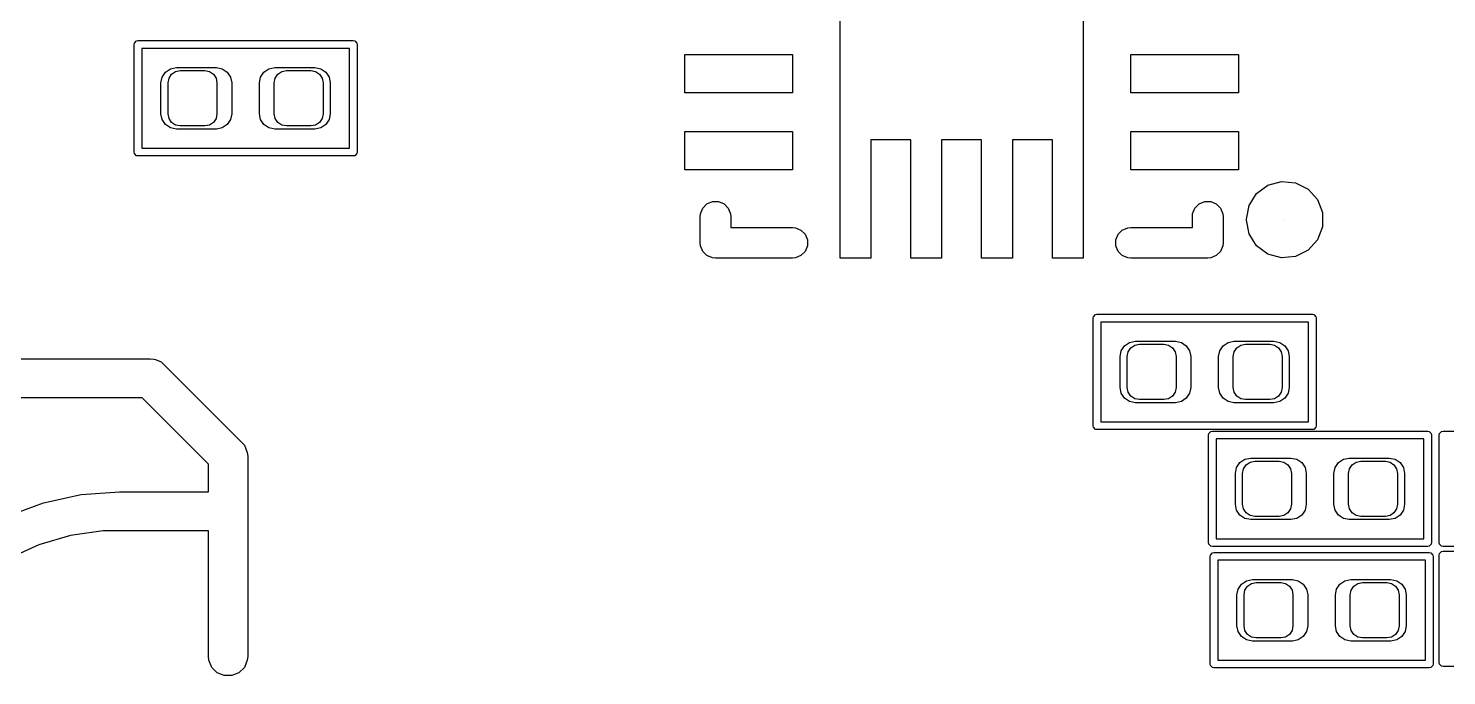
# Model space of a CAD drawing. Extents: x 76 to 193, y -170 to -23.
# Drawn here: x 143.69 to 152.91, y -117.07 to -112.86 of the extents above; entities that cross this region are included whole.
import ezdxf

# ---------------------------------------------------------------- set-up
doc = ezdxf.new("R2010")
doc.units = 0
doc.layers.add('BLACK', color=7, linetype='CONTINUOUS')

msp = doc.modelspace()

# ---------------------------------------------------------------- linework, layer by layer
at = {"layer": 'BLACK', "linetype": 'Continuous'}
for p, q in [((148.9645, -114.35557), (148.9645, -109.95557)), ((148.9645, -114.35557), (148.9645, -109.95557)), ((150.5445, -109.95557), (150.5445, -114.35557)), ((150.5445, -109.95557), (150.5445, -114.35557)), ((144.376403, -112.956003), (144.389933, -112.942473)), ((144.389933, -112.942473), (144.3995, -112.94057)), ((144.3995, -112.94057), (145.7995, -112.94057)), ((145.7995, -112.94057), (145.809067, -112.942473)), ((145.809067, -112.942473), (145.822597, -112.956003)), ((144.3745, -112.96557), (144.376403, -112.956003)), ((144.3745, -113.66557), (144.3745, -112.96557)), ((144.4245, -112.99057), (144.4245, -113.64057)), ((145.7745, -112.99057), (144.4245, -112.99057)), ((145.7745, -113.64057), (145.7745, -112.99057)), ((145.822597, -112.956003), (145.8245, -112.96557)), ((145.8245, -112.96557), (145.8245, -113.66557)), ((147.9545, -113.28057), (147.9545, -113.03057)), ((147.9545, -113.03057), (148.6545, -113.03057)), ((147.9545, -113.28057), (147.9545, -113.03057)), ((147.9545, -113.03057), (148.6545, -113.03057)), ((148.6545, -113.03057), (148.6545, -113.28057)), ((148.6545, -113.03057), (148.6545, -113.28057)), ((150.8545, -113.28057), (150.8545, -113.03057)), ((150.8545, -113.03057), (151.5545, -113.03057)), ((150.8545, -113.28057), (150.8545, -113.03057)), ((150.8545, -113.03057), (151.5545, -113.03057)), ((151.5545, -113.03057), (151.5545, -113.28057)), ((151.5545, -113.03057), (151.5545, -113.28057)), ((144.578789, -113.144859), (144.611232, -113.123182)), ((144.611232, -113.123182), (144.6495, -113.11557)), ((144.6495, -113.11557), (144.9095, -113.11557)), ((144.9095, -113.11557), (144.947768, -113.123182)), ((144.947768, -113.123182), (144.980211, -113.144859)), ((145.218789, -113.144859), (145.251232, -113.123182)), ((145.251232, -113.123182), (145.2895, -113.11557)), ((145.2895, -113.11557), (145.5495, -113.11557)), ((145.5495, -113.11557), (145.587768, -113.123182)), ((145.587768, -113.123182), (145.620211, -113.144859)), ((144.5495, -113.21557), (144.557112, -113.177302)), ((144.5495, -113.41557), (144.5495, -113.21557)), ((144.557112, -113.177302), (144.578789, -113.144859)), ((144.5955, -113.21507), (144.601552, -113.184647)), ((144.5955, -113.41607), (144.5955, -113.21507)), ((144.601552, -113.184647), (144.618785, -113.158855)), ((144.618785, -113.158855), (144.644577, -113.141622)), ((144.644577, -113.141622), (144.675, -113.13557)), ((144.675, -113.13557), (144.834, -113.13557)), ((144.834, -113.13557), (144.864423, -113.141622)), ((144.864423, -113.141622), (144.890215, -113.158855)), ((144.890215, -113.158855), (144.907448, -113.184647)), ((144.907448, -113.184647), (144.9135, -113.21507)), ((144.9135, -113.21507), (144.9135, -113.41607)), ((144.980211, -113.144859), (145.001888, -113.177302)), ((145.001888, -113.177302), (145.0095, -113.21557)), ((145.0095, -113.21557), (145.0095, -113.41557)), ((145.1895, -113.21557), (145.197112, -113.177302)), ((145.1895, -113.41557), (145.1895, -113.21557)), ((145.197112, -113.177302), (145.218789, -113.144859)), ((145.2855, -113.21507), (145.291552, -113.184647)), ((145.2855, -113.41607), (145.2855, -113.21507)), ((145.291552, -113.184647), (145.308785, -113.158855)), ((145.308785, -113.158855), (145.334577, -113.141622)), ((145.334577, -113.141622), (145.365, -113.13557)), ((145.365, -113.13557), (145.524, -113.13557)), ((145.524, -113.13557), (145.554423, -113.141622)), ((145.554423, -113.141622), (145.580215, -113.158855)), ((145.580215, -113.158855), (145.597448, -113.184647)), ((145.597448, -113.184647), (145.6035, -113.21507)), ((145.6035, -113.21507), (145.6035, -113.41607)), ((145.620211, -113.144859), (145.641888, -113.177302)), ((145.641888, -113.177302), (145.6495, -113.21557)), ((145.6495, -113.21557), (145.6495, -113.41557)), ((148.6545, -113.28057), (147.9545, -113.28057)), ((148.6545, -113.28057), (147.9545, -113.28057)), ((151.5545, -113.28057), (150.8545, -113.28057)), ((151.5545, -113.28057), (150.8545, -113.28057)), ((144.557112, -113.453838), (144.5495, -113.41557)), ((144.578789, -113.486281), (144.557112, -113.453838)), ((144.611232, -113.507958), (144.578789, -113.486281)), ((144.601552, -113.446493), (144.5955, -113.41607)), ((144.618785, -113.472285), (144.601552, -113.446493)), ((144.644577, -113.489518), (144.618785, -113.472285)), ((144.675, -113.49557), (144.644577, -113.489518)), ((144.834, -113.49557), (144.675, -113.49557)), ((144.864423, -113.489518), (144.834, -113.49557)), ((144.890215, -113.472285), (144.864423, -113.489518)), ((144.907448, -113.446493), (144.890215, -113.472285)), ((144.9135, -113.41607), (144.907448, -113.446493)), ((144.980211, -113.486281), (144.947768, -113.507958)), ((145.001888, -113.453838), (144.980211, -113.486281)), ((145.0095, -113.41557), (145.001888, -113.453838)), ((145.197112, -113.453838), (145.1895, -113.41557)), ((145.218789, -113.486281), (145.197112, -113.453838)), ((145.251232, -113.507958), (145.218789, -113.486281)), ((145.291552, -113.446493), (145.2855, -113.41607)), ((145.308785, -113.472285), (145.291552, -113.446493)), ((145.334577, -113.489518), (145.308785, -113.472285)), ((145.365, -113.49557), (145.334577, -113.489518)), ((145.524, -113.49557), (145.365, -113.49557)), ((145.554423, -113.489518), (145.524, -113.49557)), ((145.580215, -113.472285), (145.554423, -113.489518)), ((145.597448, -113.446493), (145.580215, -113.472285)), ((145.620211, -113.486281), (145.587768, -113.507958)), ((145.6035, -113.41607), (145.597448, -113.446493)), ((145.641888, -113.453838), (145.620211, -113.486281)), ((145.6495, -113.41557), (145.641888, -113.453838)), ((144.6495, -113.51557), (144.611232, -113.507958)), ((144.9095, -113.51557), (144.6495, -113.51557)), ((144.947768, -113.507958), (144.9095, -113.51557)), ((145.2895, -113.51557), (145.251232, -113.507958)), ((145.5495, -113.51557), (145.2895, -113.51557)), ((145.587768, -113.507958), (145.5495, -113.51557)), ((147.9545, -113.78057), (147.9545, -113.53057)), ((147.9545, -113.53057), (148.6545, -113.53057)), ((147.9545, -113.78057), (147.9545, -113.53057)), ((147.9545, -113.53057), (148.6545, -113.53057)), ((148.6545, -113.53057), (148.6545, -113.78057)), ((148.6545, -113.53057), (148.6545, -113.78057)), ((149.4245, -113.58557), (149.1645, -113.58557)), ((149.1645, -113.58557), (149.1645, -114.35557)), ((149.4245, -113.58557), (149.1645, -113.58557)), ((149.1645, -113.58557), (149.1645, -114.35557)), ((149.4245, -114.35557), (149.4245, -113.58557)), ((149.4245, -114.35557), (149.4245, -113.58557)), ((149.8845, -113.58557), (149.6245, -113.58557)), ((149.6245, -113.58557), (149.6245, -114.35557)), ((149.8845, -113.58557), (149.6245, -113.58557)), ((149.6245, -113.58557), (149.6245, -114.35557)), ((149.8845, -114.35557), (149.8845, -113.58557)), ((149.8845, -114.35557), (149.8845, -113.58557)), ((150.3445, -113.58557), (150.0845, -113.58557)), ((150.0845, -113.58557), (150.0845, -114.35557)), ((150.3445, -113.58557), (150.0845, -113.58557)), ((150.0845, -113.58557), (150.0845, -114.35557)), ((150.3445, -114.35557), (150.3445, -113.58557)), ((150.3445, -114.35557), (150.3445, -113.58557)), ((150.8545, -113.78057), (150.8545, -113.53057)), ((150.8545, -113.53057), (151.5545, -113.53057)), ((150.8545, -113.78057), (150.8545, -113.53057)), ((150.8545, -113.53057), (151.5545, -113.53057)), ((151.5545, -113.53057), (151.5545, -113.78057)), ((151.5545, -113.53057), (151.5545, -113.78057)), ((144.376403, -113.675137), (144.3745, -113.66557)), ((144.389933, -113.688667), (144.376403, -113.675137)), ((144.4245, -113.64057), (145.7745, -113.64057)), ((145.822597, -113.675137), (145.809067, -113.688667)), ((145.8245, -113.66557), (145.822597, -113.675137)), ((144.3995, -113.69057), (144.389933, -113.688667)), ((145.7995, -113.69057), (144.3995, -113.69057)), ((145.809067, -113.688667), (145.7995, -113.69057)), ((148.6545, -113.78057), (147.9545, -113.78057)), ((148.6545, -113.78057), (147.9545, -113.78057)), ((151.5545, -113.78057), (150.8545, -113.78057)), ((151.5545, -113.78057), (150.8545, -113.78057)), ((151.745477, -113.880305), (151.833711, -113.855745)), ((151.833711, -113.855745), (151.924868, -113.86461)), ((151.924868, -113.86461), (152.006717, -113.905711)), ((151.623167, -114.012471), (151.672009, -113.934994)), ((151.672009, -113.934994), (151.745477, -113.880305)), ((152.006717, -113.905711), (152.06827, -113.97353)), ((148.056421, -114.066061), (148.071353, -114.030013)), ((148.071353, -114.030013), (148.098943, -114.002423)), ((148.098943, -114.002423), (148.134991, -113.987491)), ((148.134991, -113.987491), (148.174009, -113.987491)), ((148.174009, -113.987491), (148.210057, -114.002423)), ((148.210057, -114.002423), (148.237647, -114.030013)), ((148.237647, -114.030013), (148.252579, -114.066061)), ((151.256421, -114.066061), (151.271353, -114.030013)), ((151.271353, -114.030013), (151.298943, -114.002423)), ((151.298943, -114.002423), (151.334991, -113.987491)), ((151.334991, -113.987491), (151.374009, -113.987491)), ((151.374009, -113.987491), (151.410057, -114.002423)), ((151.410057, -114.002423), (151.437647, -114.030013)), ((151.437647, -114.030013), (151.452579, -114.066061)), ((151.605506, -114.10234), (151.623167, -114.012471)), ((152.06827, -113.97353), (152.101269, -114.058967)), ((148.0545, -114.08557), (148.056421, -114.066061)), ((148.0545, -114.25557), (148.0545, -114.08557)), ((148.252579, -114.066061), (148.2545, -114.08557)), ((148.2545, -114.08557), (148.2545, -114.15557)), ((151.2545, -114.08557), (151.256421, -114.066061)), ((151.2545, -114.15557), (151.2545, -114.08557)), ((151.452579, -114.066061), (151.4545, -114.08557)), ((151.4545, -114.08557), (151.4545, -114.25557)), ((151.60605, -114.104838), (151.605506, -114.10234)), ((151.605506, -114.10734), (151.60605, -114.104838)), ((151.605507, -114.10734), (151.605506, -114.10734)), ((151.623197, -114.197203), (151.605507, -114.10734)), ((151.8555, -114.104788), (151.855494, -114.1048)), ((151.855494, -114.1048), (151.8555, -114.104812)), ((151.8555, -114.104812), (151.8555, -114.104788)), ((152.101269, -114.058967), (152.101283, -114.150555)), ((148.2545, -114.15557), (148.6545, -114.15557)), ((148.6545, -114.15557), (148.674009, -114.157491)), ((148.674009, -114.157491), (148.710057, -114.172423)), ((148.710057, -114.172423), (148.737647, -114.200013)), ((148.737647, -114.200013), (148.752579, -114.236061)), ((148.752579, -114.236061), (148.752579, -114.275079)), ((150.756421, -114.236061), (150.771353, -114.200013)), ((150.756421, -114.275079), (150.756421, -114.236061)), ((150.771353, -114.200013), (150.798943, -114.172423)), ((150.798943, -114.172423), (150.834991, -114.157491)), ((150.834991, -114.157491), (150.8545, -114.15557)), ((150.8545, -114.15557), (151.2545, -114.15557)), ((151.672064, -114.274665), (151.623197, -114.197203)), ((152.068312, -114.236002), (152.00678, -114.303841)), ((152.101283, -114.150555), (152.068312, -114.236002)), ((148.056421, -114.275079), (148.0545, -114.25557)), ((148.071353, -114.311127), (148.056421, -114.275079)), ((148.098943, -114.338717), (148.071353, -114.311127)), ((148.737647, -114.311127), (148.710057, -114.338717)), ((148.752579, -114.275079), (148.737647, -114.311127)), ((150.771353, -114.311127), (150.756421, -114.275079)), ((150.798943, -114.338717), (150.771353, -114.311127)), ((151.437647, -114.311127), (151.410057, -114.338717)), ((151.452579, -114.275079), (151.437647, -114.311127)), ((151.4545, -114.25557), (151.452579, -114.275079)), ((151.745549, -114.32933), (151.672064, -114.274665)), ((151.83379, -114.353862), (151.745549, -114.32933)), ((152.00678, -114.303841), (151.924945, -114.344967)), ((148.134991, -114.353649), (148.098943, -114.338717)), ((148.1545, -114.35557), (148.134991, -114.353649)), ((148.6545, -114.35557), (148.1545, -114.35557)), ((148.674009, -114.353649), (148.6545, -114.35557)), ((148.710057, -114.338717), (148.674009, -114.353649)), ((149.1645, -114.35557), (148.9645, -114.35557)), ((149.1645, -114.35557), (148.9645, -114.35557)), ((149.6245, -114.35557), (149.4245, -114.35557)), ((149.6245, -114.35557), (149.4245, -114.35557)), ((150.0845, -114.35557), (149.8845, -114.35557)), ((150.0845, -114.35557), (149.8845, -114.35557)), ((150.5445, -114.35557), (150.3445, -114.35557)), ((150.5445, -114.35557), (150.3445, -114.35557)), ((150.834991, -114.353649), (150.798943, -114.338717)), ((150.8545, -114.35557), (150.834991, -114.353649)), ((151.3545, -114.35557), (150.8545, -114.35557)), ((151.374009, -114.353649), (151.3545, -114.35557)), ((151.410057, -114.338717), (151.374009, -114.353649)), ((151.924945, -114.344967), (151.83379, -114.353862)), ((150.6095, -114.74557), (150.611403, -114.736003)), ((150.6095, -115.44557), (150.6095, -114.74557)), ((150.611403, -114.736003), (150.624933, -114.722473)), ((150.624933, -114.722473), (150.6345, -114.72057)), ((150.6345, -114.72057), (152.0345, -114.72057)), ((150.6595, -114.77057), (150.6595, -115.42057)), ((152.0095, -114.77057), (150.6595, -114.77057)), ((152.0095, -115.42057), (152.0095, -114.77057)), ((152.0345, -114.72057), (152.044067, -114.722473)), ((152.044067, -114.722473), (152.057597, -114.736003)), ((152.057597, -114.736003), (152.0595, -114.74557)), ((152.0595, -114.74557), (152.0595, -115.44557)), ((150.7845, -114.99557), (150.792112, -114.957302)), ((150.792112, -114.957302), (150.813789, -114.924859)), ((150.813789, -114.924859), (150.846232, -114.903182)), ((150.8305, -114.99507), (150.836552, -114.964647)), ((150.836552, -114.964647), (150.853785, -114.938855)), ((150.846232, -114.903182), (150.8845, -114.89557)), ((150.853785, -114.938855), (150.879577, -114.921622)), ((150.879577, -114.921622), (150.91, -114.91557)), ((150.8845, -114.89557), (151.1445, -114.89557)), ((150.91, -114.91557), (151.069, -114.91557)), ((151.069, -114.91557), (151.099423, -114.921622)), ((151.099423, -114.921622), (151.125215, -114.938855)), ((151.125215, -114.938855), (151.142448, -114.964647)), ((151.142448, -114.964647), (151.1485, -114.99507)), ((151.1445, -114.89557), (151.182768, -114.903182)), ((151.182768, -114.903182), (151.215211, -114.924859)), ((151.215211, -114.924859), (151.236888, -114.957302)), ((151.236888, -114.957302), (151.2445, -114.99557)), ((151.4245, -114.99557), (151.432112, -114.957302)), ((151.432112, -114.957302), (151.453789, -114.924859)), ((151.453789, -114.924859), (151.486232, -114.903182)), ((151.486232, -114.903182), (151.5245, -114.89557)), ((151.5205, -114.99507), (151.526552, -114.964647)), ((151.5245, -114.89557), (151.7845, -114.89557)), ((151.526552, -114.964647), (151.543785, -114.938855)), ((151.543785, -114.938855), (151.569577, -114.921622)), ((151.569577, -114.921622), (151.6, -114.91557)), ((151.6, -114.91557), (151.759, -114.91557)), ((151.759, -114.91557), (151.789423, -114.921622)), ((151.7845, -114.89557), (151.822768, -114.903182)), ((151.789423, -114.921622), (151.815215, -114.938855)), ((151.815215, -114.938855), (151.832448, -114.964647)), ((151.822768, -114.903182), (151.855211, -114.924859)), ((151.832448, -114.964647), (151.8385, -114.99507)), ((151.855211, -114.924859), (151.876888, -114.957302)), ((151.876888, -114.957302), (151.8845, -114.99557)), ((140.7, -115.00907), (144.479, -115.00907)), ((144.479, -115.00907), (144.503776, -115.01151)), ((144.503776, -115.01151), (144.503777, -115.01151)), ((144.503777, -115.01151), (144.513252, -115.015435)), ((144.513252, -115.015435), (144.549557, -115.030473)), ((144.549557, -115.030473), (144.549558, -115.030474)), ((144.549558, -115.030474), (144.568803, -115.046267)), ((144.568803, -115.046267), (145.075802, -115.553267)), ((150.7845, -115.19557), (150.7845, -114.99557)), ((150.8305, -115.19607), (150.8305, -114.99507)), ((151.1485, -114.99507), (151.1485, -115.19607)), ((151.2445, -114.99557), (151.2445, -115.19557)), ((151.4245, -115.19557), (151.4245, -114.99557)), ((151.5205, -115.19607), (151.5205, -114.99507)), ((151.8385, -114.99507), (151.8385, -115.19607)), ((151.8845, -114.99557), (151.8845, -115.19557)), ((150.792112, -115.233838), (150.7845, -115.19557)), ((150.813789, -115.266281), (150.792112, -115.233838)), ((150.836552, -115.226493), (150.8305, -115.19607)), ((150.853785, -115.252285), (150.836552, -115.226493)), ((150.879577, -115.269518), (150.853785, -115.252285)), ((151.125215, -115.252285), (151.099423, -115.269518)), ((151.142448, -115.226493), (151.125215, -115.252285)), ((151.1485, -115.19607), (151.142448, -115.226493)), ((151.236888, -115.233838), (151.215211, -115.266281)), ((151.2445, -115.19557), (151.236888, -115.233838)), ((151.432112, -115.233838), (151.4245, -115.19557)), ((151.453789, -115.266281), (151.432112, -115.233838)), ((151.526552, -115.226493), (151.5205, -115.19607)), ((151.543785, -115.252285), (151.526552, -115.226493)), ((151.569577, -115.269518), (151.543785, -115.252285)), ((151.815215, -115.252285), (151.789423, -115.269518)), ((151.832448, -115.226493), (151.815215, -115.252285)), ((151.8385, -115.19607), (151.832448, -115.226493)), ((151.876888, -115.233838), (151.855211, -115.266281)), ((151.8845, -115.19557), (151.876888, -115.233838)), ((144.426394, -115.26307), (140.7, -115.26307)), ((144.859, -115.695675), (144.426394, -115.26307)), ((150.846232, -115.287958), (150.813789, -115.266281)), ((150.8845, -115.29557), (150.846232, -115.287958)), ((150.91, -115.27557), (150.879577, -115.269518)), ((151.1445, -115.29557), (150.8845, -115.29557)), ((151.069, -115.27557), (150.91, -115.27557)), ((151.099423, -115.269518), (151.069, -115.27557)), ((151.182768, -115.287958), (151.1445, -115.29557)), ((151.215211, -115.266281), (151.182768, -115.287958)), ((151.486232, -115.287958), (151.453789, -115.266281)), ((151.5245, -115.29557), (151.486232, -115.287958)), ((151.7845, -115.29557), (151.5245, -115.29557)), ((151.6, -115.27557), (151.569577, -115.269518)), ((151.759, -115.27557), (151.6, -115.27557)), ((151.789423, -115.269518), (151.759, -115.27557)), ((151.822768, -115.287958), (151.7845, -115.29557)), ((151.855211, -115.266281), (151.822768, -115.287958)), ((150.6595, -115.42057), (152.0095, -115.42057)), ((150.611403, -115.455137), (150.6095, -115.44557)), ((150.624933, -115.468667), (150.611403, -115.455137)), ((150.6345, -115.47057), (150.624933, -115.468667)), ((152.0345, -115.47057), (150.6345, -115.47057)), ((151.3595, -115.50557), (151.361403, -115.496003)), ((151.3595, -116.20557), (151.3595, -115.50557)), ((151.361403, -115.496003), (151.374933, -115.482473)), ((151.374933, -115.482473), (151.3845, -115.48057)), ((151.3845, -115.48057), (152.7845, -115.48057)), ((152.044067, -115.468667), (152.0345, -115.47057)), ((152.057597, -115.455137), (152.044067, -115.468667)), ((152.0595, -115.44557), (152.057597, -115.455137)), ((152.7845, -115.48057), (152.794067, -115.482473)), ((152.794067, -115.482473), (152.807597, -115.496003)), ((152.807597, -115.496003), (152.8095, -115.50557)), ((152.8095, -115.50557), (152.8095, -116.20557)), ((152.8595, -115.50557), (152.861403, -115.496003)), ((152.8595, -116.20557), (152.8595, -115.50557)), ((152.861403, -115.496003), (152.874933, -115.482473)), ((152.874933, -115.482473), (152.8845, -115.48057)), ((152.8845, -115.48057), (154.2845, -115.48057)), ((145.075802, -115.553267), (145.091596, -115.572512)), ((145.091596, -115.572512), (145.091597, -115.572513)), ((145.091597, -115.572513), (145.11056, -115.618294)), ((145.11056, -115.618294), (145.113, -115.64307)), ((151.4095, -115.53057), (151.4095, -116.18057)), ((152.7595, -115.53057), (151.4095, -115.53057)), ((152.7595, -116.18057), (152.7595, -115.53057)), ((144.859, -115.87457), (144.859, -115.695675)), ((145.113, -115.64307), (145.113, -116.94607)), ((151.542112, -115.717302), (151.563789, -115.684859)), ((151.563789, -115.684859), (151.596232, -115.663182)), ((151.586552, -115.724647), (151.603785, -115.698855)), ((151.596232, -115.663182), (151.6345, -115.65557)), ((151.603785, -115.698855), (151.629577, -115.681622)), ((151.629577, -115.681622), (151.66, -115.67557)), ((151.6345, -115.65557), (151.8945, -115.65557)), ((151.66, -115.67557), (151.819, -115.67557)), ((151.819, -115.67557), (151.849423, -115.681622)), ((151.849423, -115.681622), (151.875215, -115.698855)), ((151.875215, -115.698855), (151.892448, -115.724647)), ((151.8945, -115.65557), (151.932768, -115.663182)), ((151.932768, -115.663182), (151.965211, -115.684859)), ((151.965211, -115.684859), (151.986888, -115.717302)), ((152.182112, -115.717302), (152.203789, -115.684859)), ((152.203789, -115.684859), (152.236232, -115.663182)), ((152.236232, -115.663182), (152.2745, -115.65557)), ((152.2745, -115.65557), (152.5345, -115.65557)), ((152.276552, -115.724647), (152.293785, -115.698855)), ((152.293785, -115.698855), (152.319577, -115.681622)), ((152.319577, -115.681622), (152.35, -115.67557)), ((152.35, -115.67557), (152.509, -115.67557)), ((152.509, -115.67557), (152.539423, -115.681622)), ((152.5345, -115.65557), (152.572768, -115.663182)), ((152.539423, -115.681622), (152.565215, -115.698855)), ((152.565215, -115.698855), (152.582448, -115.724647)), ((152.572768, -115.663182), (152.605211, -115.684859)), ((152.605211, -115.684859), (152.626888, -115.717302)), ((151.5345, -115.75557), (151.542112, -115.717302)), ((151.5345, -115.95557), (151.5345, -115.75557)), ((151.5805, -115.75507), (151.586552, -115.724647)), ((151.5805, -115.95607), (151.5805, -115.75507)), ((151.892448, -115.724647), (151.8985, -115.75507)), ((151.8985, -115.75507), (151.8985, -115.95607)), ((151.986888, -115.717302), (151.9945, -115.75557)), ((151.9945, -115.75557), (151.9945, -115.95557)), ((152.1745, -115.75557), (152.182112, -115.717302)), ((152.1745, -115.95557), (152.1745, -115.75557)), ((152.2705, -115.75507), (152.276552, -115.724647)), ((152.2705, -115.95607), (152.2705, -115.75507)), ((152.582448, -115.724647), (152.5885, -115.75507)), ((152.5885, -115.75507), (152.5885, -115.95607)), ((152.626888, -115.717302), (152.6345, -115.75557)), ((152.6345, -115.75557), (152.6345, -115.95557)), ((143.786269, -115.945587), (144.030596, -115.892438)), ((144.030596, -115.892438), (144.278887, -115.874679)), ((144.278887, -115.874679), (144.28, -115.87457)), ((144.28, -115.87457), (144.859, -115.87457)), ((143.551993, -116.032966), (143.786269, -115.945587)), ((151.542112, -115.993838), (151.5345, -115.95557)), ((151.586552, -115.986493), (151.5805, -115.95607)), ((151.603785, -116.012285), (151.586552, -115.986493)), ((151.892448, -115.986493), (151.875215, -116.012285)), ((151.8985, -115.95607), (151.892448, -115.986493)), ((151.9945, -115.95557), (151.986888, -115.993838)), ((152.182112, -115.993838), (152.1745, -115.95557)), ((152.276552, -115.986493), (152.2705, -115.95607)), ((152.293785, -116.012285), (152.276552, -115.986493)), ((152.582448, -115.986493), (152.565215, -116.012285)), ((152.5885, -115.95607), (152.582448, -115.986493)), ((152.6345, -115.95557), (152.626888, -115.993838)), ((151.563789, -116.026281), (151.542112, -115.993838)), ((151.596232, -116.047958), (151.563789, -116.026281)), ((151.6345, -116.05557), (151.596232, -116.047958)), ((151.629577, -116.029518), (151.603785, -116.012285)), ((151.66, -116.03557), (151.629577, -116.029518)), ((151.8945, -116.05557), (151.6345, -116.05557)), ((151.819, -116.03557), (151.66, -116.03557)), ((151.849423, -116.029518), (151.819, -116.03557)), ((151.875215, -116.012285), (151.849423, -116.029518)), ((151.932768, -116.047958), (151.8945, -116.05557)), ((151.965211, -116.026281), (151.932768, -116.047958)), ((151.986888, -115.993838), (151.965211, -116.026281)), ((152.203789, -116.026281), (152.182112, -115.993838)), ((152.236232, -116.047958), (152.203789, -116.026281)), ((152.2745, -116.05557), (152.236232, -116.047958)), ((152.5345, -116.05557), (152.2745, -116.05557)), ((152.319577, -116.029518), (152.293785, -116.012285)), ((152.35, -116.03557), (152.319577, -116.029518)), ((152.509, -116.03557), (152.35, -116.03557)), ((152.539423, -116.029518), (152.509, -116.03557)), ((152.572768, -116.047958), (152.5345, -116.05557)), ((152.565215, -116.012285), (152.539423, -116.029518)), ((152.605211, -116.026281), (152.572768, -116.047958)), ((152.626888, -115.993838), (152.605211, -116.026281)), ((143.960661, -116.159104), (143.754996, -116.219492)), ((144.172826, -116.1286), (143.960661, -116.159104)), ((144.28, -116.1286), (144.172826, -116.1286)), ((144.859, -116.12857), (144.28, -116.12857)), ((144.28, -116.12857), (144.28, -116.1286)), ((144.859, -116.94607), (144.859, -116.12857)), ((143.754996, -116.219492), (143.560019, -116.308534)), ((151.361403, -116.215137), (151.3595, -116.20557)), ((151.374933, -116.228667), (151.361403, -116.215137)), ((151.3845, -116.23057), (151.374933, -116.228667)), ((152.7845, -116.23057), (151.3845, -116.23057)), ((151.4095, -116.18057), (152.7595, -116.18057)), ((152.794067, -116.228667), (152.7845, -116.23057)), ((152.807597, -116.215137), (152.794067, -116.228667)), ((152.8095, -116.20557), (152.807597, -116.215137)), ((152.861403, -116.215137), (152.8595, -116.20557)), ((152.874933, -116.228667), (152.861403, -116.215137)), ((152.861403, -116.276003), (152.874933, -116.262473)), ((152.8845, -116.23057), (152.874933, -116.228667)), ((152.874933, -116.262473), (152.8845, -116.26057)), ((154.2845, -116.23057), (152.8845, -116.23057)), ((152.8845, -116.26057), (154.2845, -116.26057)), ((151.3695, -116.29557), (151.371403, -116.286003)), ((151.3695, -116.99557), (151.3695, -116.29557)), ((151.371403, -116.286003), (151.384933, -116.272473)), ((151.384933, -116.272473), (151.3945, -116.27057)), ((151.3945, -116.27057), (152.7945, -116.27057)), ((151.4195, -116.32057), (151.4195, -116.97057)), ((152.7695, -116.32057), (151.4195, -116.32057)), ((152.7695, -116.97057), (152.7695, -116.32057)), ((152.7945, -116.27057), (152.804067, -116.272473)), ((152.804067, -116.272473), (152.817597, -116.286003)), ((152.817597, -116.286003), (152.8195, -116.29557)), ((152.8195, -116.29557), (152.8195, -116.99557)), ((152.8595, -116.28557), (152.861403, -116.276003)), ((152.8595, -116.98557), (152.8595, -116.28557)), ((151.606232, -116.453182), (151.6445, -116.44557)), ((151.6445, -116.44557), (151.9045, -116.44557)), ((151.9045, -116.44557), (151.942768, -116.453182)), ((152.246232, -116.453182), (152.2845, -116.44557)), ((152.2845, -116.44557), (152.5445, -116.44557)), ((152.5445, -116.44557), (152.582768, -116.453182)), ((151.5445, -116.54557), (151.552112, -116.507302)), ((151.552112, -116.507302), (151.573789, -116.474859)), ((151.573789, -116.474859), (151.606232, -116.453182)), ((151.5905, -116.54507), (151.596552, -116.514647)), ((151.596552, -116.514647), (151.613785, -116.488855)), ((151.613785, -116.488855), (151.639577, -116.471622)), ((151.639577, -116.471622), (151.67, -116.46557)), ((151.67, -116.46557), (151.829, -116.46557)), ((151.829, -116.46557), (151.859423, -116.471622)), ((151.859423, -116.471622), (151.885215, -116.488855)), ((151.885215, -116.488855), (151.902448, -116.514647)), ((151.902448, -116.514647), (151.9085, -116.54507)), ((151.942768, -116.453182), (151.975211, -116.474859)), ((151.975211, -116.474859), (151.996888, -116.507302)), ((151.996888, -116.507302), (152.0045, -116.54557)), ((152.1845, -116.54557), (152.192112, -116.507302)), ((152.192112, -116.507302), (152.213789, -116.474859)), ((152.213789, -116.474859), (152.246232, -116.453182)), ((152.2805, -116.54507), (152.286552, -116.514647)), ((152.286552, -116.514647), (152.303785, -116.488855)), ((152.303785, -116.488855), (152.329577, -116.471622)), ((152.329577, -116.471622), (152.36, -116.46557)), ((152.36, -116.46557), (152.519, -116.46557)), ((152.519, -116.46557), (152.549423, -116.471622)), ((152.549423, -116.471622), (152.575215, -116.488855)), ((152.575215, -116.488855), (152.592448, -116.514647)), ((152.582768, -116.453182), (152.615211, -116.474859)), ((152.592448, -116.514647), (152.5985, -116.54507)), ((152.615211, -116.474859), (152.636888, -116.507302)), ((152.636888, -116.507302), (152.6445, -116.54557)), ((151.5445, -116.74557), (151.5445, -116.54557)), ((151.5905, -116.74607), (151.5905, -116.54507)), ((151.9085, -116.54507), (151.9085, -116.74607)), ((152.0045, -116.54557), (152.0045, -116.74557)), ((152.1845, -116.74557), (152.1845, -116.54557)), ((152.2805, -116.74607), (152.2805, -116.54507)), ((152.5985, -116.54507), (152.5985, -116.74607)), ((152.6445, -116.54557), (152.6445, -116.74557)), ((151.552112, -116.783838), (151.5445, -116.74557)), ((151.573789, -116.816281), (151.552112, -116.783838)), ((151.606232, -116.837958), (151.573789, -116.816281)), ((151.596552, -116.776493), (151.5905, -116.74607)), ((151.613785, -116.802285), (151.596552, -116.776493)), ((151.639577, -116.819518), (151.613785, -116.802285)), ((151.67, -116.82557), (151.639577, -116.819518)), ((151.859423, -116.819518), (151.829, -116.82557)), ((151.885215, -116.802285), (151.859423, -116.819518)), ((151.902448, -116.776493), (151.885215, -116.802285)), ((151.9085, -116.74607), (151.902448, -116.776493)), ((151.975211, -116.816281), (151.942768, -116.837958)), ((151.996888, -116.783838), (151.975211, -116.816281)), ((152.0045, -116.74557), (151.996888, -116.783838)), ((152.192112, -116.783838), (152.1845, -116.74557)), ((152.213789, -116.816281), (152.192112, -116.783838)), ((152.246232, -116.837958), (152.213789, -116.816281)), ((152.286552, -116.776493), (152.2805, -116.74607)), ((152.303785, -116.802285), (152.286552, -116.776493)), ((152.329577, -116.819518), (152.303785, -116.802285)), ((152.36, -116.82557), (152.329577, -116.819518)), ((152.549423, -116.819518), (152.519, -116.82557)), ((152.575215, -116.802285), (152.549423, -116.819518)), ((152.592448, -116.776493), (152.575215, -116.802285)), ((152.615211, -116.816281), (152.582768, -116.837958)), ((152.5985, -116.74607), (152.592448, -116.776493)), ((152.636888, -116.783838), (152.615211, -116.816281)), ((152.6445, -116.74557), (152.636888, -116.783838)), ((151.6445, -116.84557), (151.606232, -116.837958)), ((151.9045, -116.84557), (151.6445, -116.84557)), ((151.829, -116.82557), (151.67, -116.82557)), ((151.942768, -116.837958), (151.9045, -116.84557)), ((152.2845, -116.84557), (152.246232, -116.837958)), ((152.5445, -116.84557), (152.2845, -116.84557)), ((152.519, -116.82557), (152.36, -116.82557)), ((152.582768, -116.837958), (152.5445, -116.84557)), ((144.86144, -116.970846), (144.859, -116.94607)), ((144.880403, -117.016627), (144.86144, -116.970846)), ((145.11056, -116.970846), (145.091597, -117.016627)), ((145.113, -116.94607), (145.11056, -116.970846)), ((151.371403, -117.005137), (151.3695, -116.99557)), ((151.4195, -116.97057), (152.7695, -116.97057)), ((152.8195, -116.99557), (152.817597, -117.005137)), ((152.861403, -116.995137), (152.8595, -116.98557)), ((152.874933, -117.008667), (152.861403, -116.995137)), ((144.915443, -117.051667), (144.880403, -117.016627)), ((144.961224, -117.07063), (144.915443, -117.051667)), ((145.010776, -117.07063), (144.961224, -117.07063)), ((145.056557, -117.051667), (145.010776, -117.07063)), ((145.091597, -117.016627), (145.056557, -117.051667)), ((151.384933, -117.018667), (151.371403, -117.005137)), ((151.3945, -117.02057), (151.384933, -117.018667)), ((152.7945, -117.02057), (151.3945, -117.02057)), ((152.804067, -117.018667), (152.7945, -117.02057)), ((152.817597, -117.005137), (152.804067, -117.018667)), ((152.8845, -117.01057), (152.874933, -117.008667)), ((154.2845, -117.01057), (152.8845, -117.01057))]:
    msp.add_line(p, q, dxfattribs=at)

doc.saveas('drawing.dxf')
